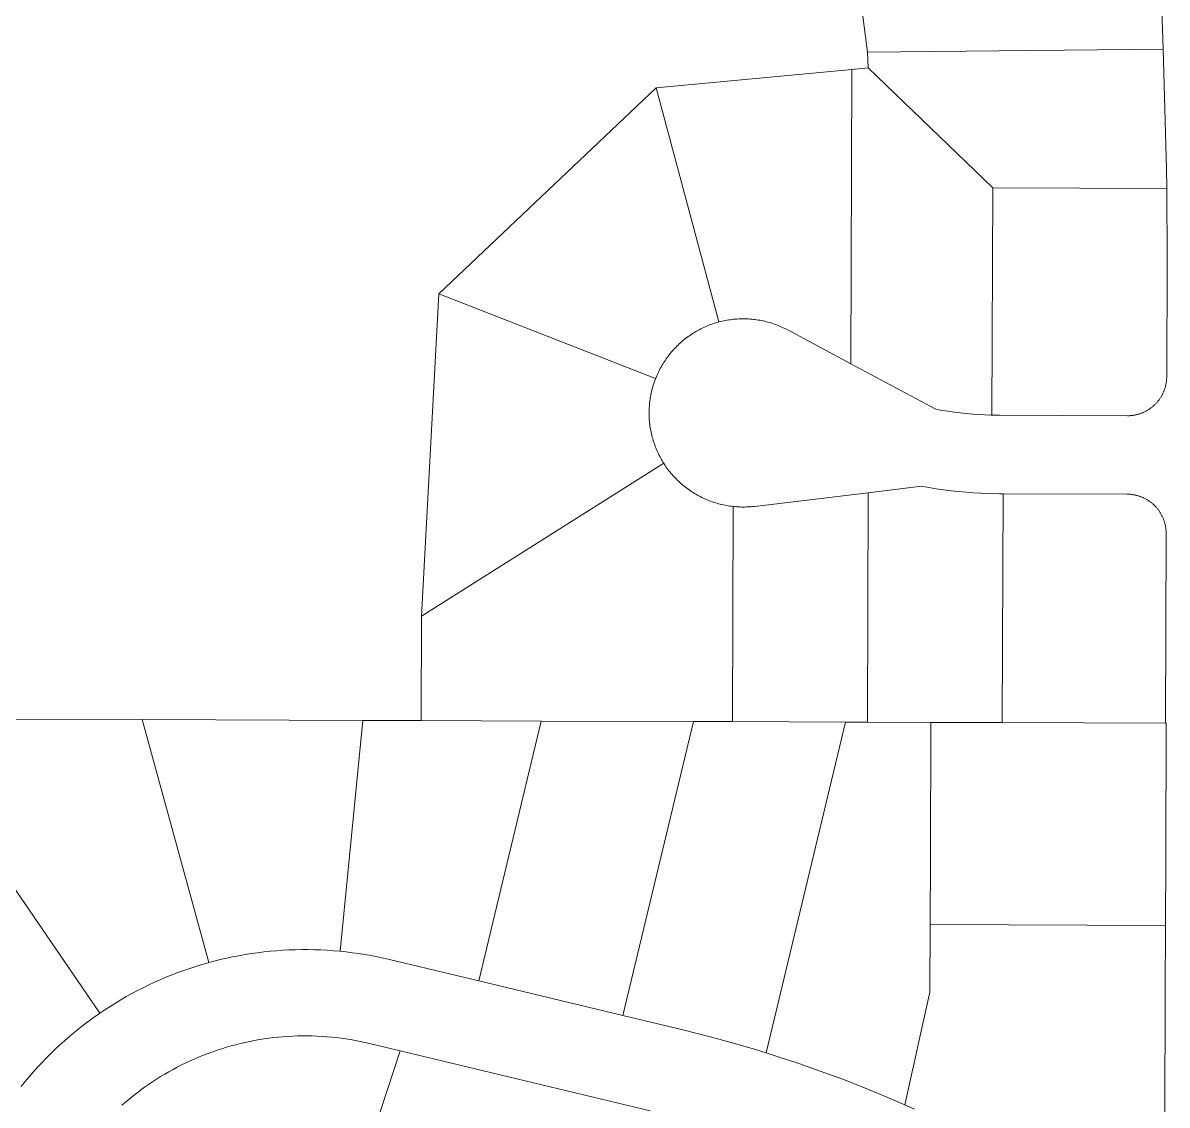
# Model space of a CAD drawing. Header units: feet. Extents: x 865220 to 2774701, y -2240498 to 961524.
# Drawn here: x 2768435 to 2769164, y 958677 to 959366 of the extents above; entities that cross this region are included whole.
import ezdxf

# ---------------------------------------------------------------- set-up
doc = ezdxf.new("R2010")
doc.units = ezdxf.units.FT
doc.header["$LTSCALE"] = 0.015
doc.header["$MEASUREMENT"] = 0
doc.layers.add('Parcels', color=7, linetype='Continuous', lineweight=0)

msp = doc.modelspace()

# ---------------------------------------------------------------- linework, layer by layer
at = {"layer": 'Parcels', "lineweight": 5}
for p, q in [((2768963.79, 959422.97), (2768973.52, 959347.72)), ((2769161.84, 959349.62), (2769161.11, 959374.78)), ((2769161.84, 959349.62), (2768973.52, 959347.72)), ((2768973.52, 959347.72), (2768973.81, 959337.72)), ((2769161.84, 959349.62), (2769161.84, 959349.62)), ((2769164.07, 959273.41), (2769161.84, 959349.62)), ((2768963.5, 959336.75), (2768973.81, 959337.72)), ((2768973.81, 959337.72), (2769053.23, 959261.25)), ((2769053.23, 959261.25), (2768973.81, 959337.72)), ((2768963.5, 959336.75), (2768838.87, 959325.04)), ((2768962.86, 959149.13), (2768963.5, 959336.75)), ((2768838.87, 959325.04), (2768700.41, 959193.59)), ((2768838.87, 959325.04), (2768878.81, 959175.72)), ((2769164.14, 959260.87), (2769164.07, 959273.41)), ((2769053.23, 959261.25), (2769052.73, 959116.33)), ((2769053.23, 959261.25), (2769164.14, 959260.87)), ((2769053.23, 959261.25), (2769053.23, 959261.25)), ((2769164.38, 959214.99), (2769164.14, 959260.87)), ((2769164.14, 959260.87), (2769164.14, 959260.87)), ((2769164.12, 959140.88), (2769164.38, 959214.99)), ((2768689.4, 958988.17), (2768700.41, 959193.59)), ((2768700.41, 959193.59), (2768838.44, 959139.61)), ((2768882, 959176.48), (2768883.02, 959176.68)), ((2768883.02, 959176.68), (2768884.05, 959176.87)), ((2768884.05, 959176.87), (2768885.09, 959177.04)), ((2768885.09, 959177.04), (2768886.12, 959177.19)), ((2768886.12, 959177.19), (2768887.16, 959177.33)), ((2768887.16, 959177.33), (2768888.2, 959177.44)), ((2768888.2, 959177.44), (2768889.24, 959177.54)), ((2768889.24, 959177.54), (2768890.29, 959177.62)), ((2768890.29, 959177.62), (2768891.33, 959177.68)), ((2768891.33, 959177.68), (2768892.38, 959177.72)), ((2768892.38, 959177.72), (2768893.43, 959177.75)), ((2768893.43, 959177.75), (2768894.47, 959177.76)), ((2768894.47, 959177.76), (2768895.52, 959177.74)), ((2768895.52, 959177.74), (2768896.57, 959177.71)), ((2768896.57, 959177.71), (2768897.61, 959177.66)), ((2768897.61, 959177.66), (2768898.66, 959177.6)), ((2768898.66, 959177.6), (2768899.7, 959177.51)), ((2768899.7, 959177.51), (2768900.74, 959177.41)), ((2768900.74, 959177.41), (2768901.78, 959177.29)), ((2768901.78, 959177.29), (2768902.82, 959177.15)), ((2768902.82, 959177.15), (2768903.86, 959176.99)), ((2768903.86, 959176.99), (2768904.89, 959176.82)), ((2768904.89, 959176.82), (2768905.92, 959176.62)), ((2768863.55, 959169.27), (2768864.45, 959169.8)), ((2768864.45, 959169.8), (2768865.37, 959170.31)), ((2768865.37, 959170.31), (2768866.29, 959170.81)), ((2768866.29, 959170.81), (2768867.22, 959171.29)), ((2768867.22, 959171.29), (2768868.16, 959171.76)), ((2768868.16, 959171.76), (2768869.1, 959172.2)), ((2768869.1, 959172.2), (2768870.06, 959172.63)), ((2768870.06, 959172.63), (2768871.02, 959173.05)), ((2768871.02, 959173.05), (2768871.99, 959173.45)), ((2768871.99, 959173.45), (2768872.96, 959173.83)), ((2768872.96, 959173.83), (2768873.94, 959174.19)), ((2768873.94, 959174.19), (2768874.93, 959174.54)), ((2768874.93, 959174.54), (2768875.93, 959174.87)), ((2768875.93, 959174.87), (2768876.93, 959175.18)), ((2768876.93, 959175.18), (2768877.93, 959175.48)), ((2768877.93, 959175.48), (2768878.81, 959175.72)), ((2768878.81, 959175.72), (2768878.94, 959175.75)), ((2768878.81, 959175.72), (2768878.81, 959175.72)), ((2768878.94, 959175.75), (2768879.95, 959176.01)), ((2768879.95, 959176.01), (2768880.97, 959176.25)), ((2768880.97, 959176.25), (2768882, 959176.48)), ((2768905.92, 959176.62), (2768906.94, 959176.41)), ((2768906.94, 959176.41), (2768907.96, 959176.18)), ((2768907.96, 959176.18), (2768908.98, 959175.93)), ((2768908.98, 959175.93), (2768909.99, 959175.67)), ((2768909.99, 959175.67), (2768911, 959175.39)), ((2768911, 959175.39), (2768912.01, 959175.09)), ((2768912.01, 959175.09), (2768913, 959174.77)), ((2768913, 959174.77), (2768914, 959174.43)), ((2768914, 959174.43), (2768914.98, 959174.08)), ((2768914.98, 959174.08), (2768915.96, 959173.71)), ((2768915.96, 959173.71), (2768916.93, 959173.33)), ((2768916.93, 959173.33), (2768917.9, 959172.92)), ((2768917.9, 959172.92), (2768918.86, 959172.5)), ((2768918.86, 959172.5), (2768919.81, 959172.07)), ((2768919.81, 959172.07), (2768920.76, 959171.61)), ((2768920.76, 959171.61), (2768921.69, 959171.14)), ((2768921.69, 959171.14), (2768922.62, 959170.66)), ((2768922.62, 959170.66), (2768962.86, 959149.13)), ((2768853.51, 959161.75), (2768854.29, 959162.45)), ((2768854.29, 959162.45), (2768855.07, 959163.15)), ((2768855.07, 959163.15), (2768855.87, 959163.82)), ((2768855.87, 959163.82), (2768856.68, 959164.49)), ((2768856.68, 959164.49), (2768857.5, 959165.14)), ((2768857.5, 959165.14), (2768858.34, 959165.77)), ((2768858.34, 959165.77), (2768859.18, 959166.39)), ((2768859.18, 959166.39), (2768860.03, 959167)), ((2768860.03, 959167), (2768860.9, 959167.59)), ((2768860.9, 959167.59), (2768861.77, 959168.16)), ((2768861.77, 959168.16), (2768862.66, 959168.73)), ((2768862.66, 959168.73), (2768863.55, 959169.27)), ((2768846.5, 959154), (2768847.14, 959154.82)), ((2768847.14, 959154.82), (2768847.79, 959155.64)), ((2768847.79, 959155.64), (2768848.46, 959156.45)), ((2768848.46, 959156.45), (2768849.14, 959157.24)), ((2768849.14, 959157.24), (2768849.84, 959158.03)), ((2768849.84, 959158.03), (2768850.55, 959158.8)), ((2768850.55, 959158.8), (2768851.27, 959159.55)), ((2768851.27, 959159.55), (2768852, 959160.3)), ((2768852, 959160.3), (2768852.75, 959161.03)), ((2768852.75, 959161.03), (2768853.51, 959161.75)), ((2768841.92, 959146.99), (2768842.44, 959147.9)), ((2768842.44, 959147.9), (2768842.97, 959148.8)), ((2768842.97, 959148.8), (2768843.52, 959149.69)), ((2768843.52, 959149.69), (2768844.08, 959150.57)), ((2768844.08, 959150.57), (2768844.67, 959151.44)), ((2768844.67, 959151.44), (2768845.26, 959152.31)), ((2768845.26, 959152.31), (2768845.87, 959153.16)), ((2768845.87, 959153.16), (2768846.5, 959154)), ((2768962.86, 959149.13), (2769017.09, 959120.1)), ((2768962.86, 959149.13), (2768962.86, 959149.13)), ((2768838.44, 959139.61), (2768838.75, 959140.39)), ((2768838.75, 959140.39), (2768839.15, 959141.35)), ((2768839.15, 959141.35), (2768839.57, 959142.31)), ((2768839.57, 959142.31), (2768840.01, 959143.26)), ((2768840.01, 959143.26), (2768840.46, 959144.21)), ((2768840.46, 959144.21), (2768840.93, 959145.14)), ((2768840.93, 959145.14), (2768841.42, 959146.07)), ((2768841.42, 959146.07), (2768841.92, 959146.99)), ((2769164.11, 959140.01), (2769164.12, 959140.44)), ((2769164.12, 959140.44), (2769164.12, 959140.88)), ((2768836.14, 959132.43), (2768836.4, 959133.45)), ((2768836.4, 959133.45), (2768836.69, 959134.45)), ((2768836.69, 959134.45), (2768836.99, 959135.46)), ((2768836.99, 959135.46), (2768837.3, 959136.45)), ((2768837.3, 959136.45), (2768837.64, 959137.45)), ((2768837.64, 959137.45), (2768837.99, 959138.43)), ((2768837.99, 959138.43), (2768838.36, 959139.41)), ((2768838.36, 959139.41), (2768838.44, 959139.61)), ((2768838.44, 959139.61), (2768838.44, 959139.61)), ((2769162.74, 959132.75), (2769162.87, 959133.16)), ((2769162.87, 959133.16), (2769163.01, 959133.58)), ((2769163.01, 959133.58), (2769163.13, 959133.99)), ((2769163.13, 959133.99), (2769163.25, 959134.41)), ((2769163.25, 959134.41), (2769163.36, 959134.84)), ((2769163.36, 959134.84), (2769163.47, 959135.26)), ((2769163.47, 959135.26), (2769163.56, 959135.68)), ((2769163.56, 959135.68), (2769163.65, 959136.11)), ((2769163.65, 959136.11), (2769163.73, 959136.54)), ((2769163.73, 959136.54), (2769163.8, 959136.97)), ((2769163.8, 959136.97), (2769163.87, 959137.4)), ((2769163.87, 959137.4), (2769163.93, 959137.83)), ((2769163.93, 959137.83), (2769163.98, 959138.27)), ((2769163.98, 959138.27), (2769164.02, 959138.7)), ((2769164.02, 959138.7), (2769164.06, 959139.14)), ((2769164.06, 959139.14), (2769164.09, 959139.57)), ((2769164.09, 959139.57), (2769164.11, 959140.01)), ((2768834.79, 959125.23), (2768834.92, 959126.27)), ((2768834.92, 959126.27), (2768835.08, 959127.31)), ((2768835.08, 959127.31), (2768835.26, 959128.34)), ((2768835.26, 959128.34), (2768835.45, 959129.37)), ((2768835.45, 959129.37), (2768835.66, 959130.39)), ((2768835.66, 959130.39), (2768835.89, 959131.41)), ((2768835.89, 959131.41), (2768836.14, 959132.43)), ((2769158.77, 959125.51), (2769159.04, 959125.85)), ((2769159.04, 959125.85), (2769159.3, 959126.2)), ((2769159.3, 959126.2), (2769159.56, 959126.56)), ((2769159.56, 959126.56), (2769159.8, 959126.92)), ((2769159.8, 959126.92), (2769160.05, 959127.28)), ((2769160.05, 959127.28), (2769160.28, 959127.65)), ((2769160.28, 959127.65), (2769160.51, 959128.02)), ((2769160.51, 959128.02), (2769160.73, 959128.39)), ((2769160.73, 959128.39), (2769160.95, 959128.77)), ((2769160.95, 959128.77), (2769161.16, 959129.15)), ((2769161.16, 959129.15), (2769161.36, 959129.54)), ((2769161.36, 959129.54), (2769161.56, 959129.93)), ((2769161.56, 959129.93), (2769161.75, 959130.32)), ((2769161.75, 959130.32), (2769161.93, 959130.72)), ((2769161.93, 959130.72), (2769162.1, 959131.12)), ((2769162.1, 959131.12), (2769162.27, 959131.52)), ((2769162.27, 959131.52), (2769162.43, 959131.93)), ((2769162.43, 959131.93), (2769162.59, 959132.34)), ((2769162.59, 959132.34), (2769162.74, 959132.75)), ((2768834.32, 959117.92), (2768834.33, 959118.97)), ((2768834.33, 959118.97), (2768834.36, 959120.02)), ((2768834.36, 959120.02), (2768834.41, 959121.06)), ((2768834.41, 959121.06), (2768834.48, 959122.11)), ((2768834.48, 959122.11), (2768834.56, 959123.15)), ((2768834.56, 959123.15), (2768834.66, 959124.19)), ((2768834.66, 959124.19), (2768834.79, 959125.23)), ((2769017.09, 959120.1), (2769020.93, 959119.41)), ((2769020.93, 959119.41), (2769024.79, 959118.79)), ((2769024.79, 959118.79), (2769028.65, 959118.24)), ((2769149.61, 959118.27), (2769150.01, 959118.46)), ((2769150.01, 959118.46), (2769150.4, 959118.65)), ((2769150.4, 959118.65), (2769150.79, 959118.85)), ((2769150.79, 959118.85), (2769151.17, 959119.06)), ((2769151.17, 959119.06), (2769151.55, 959119.28)), ((2769151.55, 959119.28), (2769151.93, 959119.5)), ((2769151.93, 959119.5), (2769152.3, 959119.72)), ((2769152.3, 959119.72), (2769152.67, 959119.96)), ((2769152.67, 959119.96), (2769153.04, 959120.19)), ((2769153.04, 959120.19), (2769153.4, 959120.44)), ((2769153.4, 959120.44), (2769153.75, 959120.69)), ((2769153.75, 959120.69), (2769154.1, 959120.95)), ((2769154.1, 959120.95), (2769154.45, 959121.22)), ((2769154.45, 959121.22), (2769154.79, 959121.49)), ((2769154.79, 959121.49), (2769155.13, 959121.76)), ((2769155.13, 959121.76), (2769155.46, 959122.04)), ((2769155.46, 959122.04), (2769155.79, 959122.33)), ((2769155.79, 959122.33), (2769156.11, 959122.63)), ((2769156.11, 959122.63), (2769156.43, 959122.93)), ((2769156.43, 959122.93), (2769156.74, 959123.23)), ((2769156.74, 959123.23), (2769157.05, 959123.54)), ((2769157.05, 959123.54), (2769157.35, 959123.86)), ((2769157.35, 959123.86), (2769157.65, 959124.18)), ((2769157.65, 959124.18), (2769157.94, 959124.5)), ((2769157.94, 959124.5), (2769158.22, 959124.83)), ((2769158.22, 959124.83), (2769158.5, 959125.17)), ((2769158.5, 959125.17), (2769158.77, 959125.51)), ((2768834.32, 959116.88), (2768834.32, 959117.92)), ((2768834.35, 959115.83), (2768834.32, 959116.88)), ((2768834.39, 959114.78), (2768834.35, 959115.83)), ((2768834.45, 959113.74), (2768834.39, 959114.78)), ((2768834.53, 959112.69), (2768834.45, 959113.74)), ((2768834.63, 959111.65), (2768834.53, 959112.69)), ((2768834.75, 959110.61), (2768834.63, 959111.65)), ((2769028.65, 959118.24), (2769032.52, 959117.75)), ((2769032.52, 959117.75), (2769036.41, 959117.33)), ((2769036.41, 959117.33), (2769040.29, 959116.98)), ((2769040.29, 959116.98), (2769044.19, 959116.7)), ((2769044.19, 959116.7), (2769048.09, 959116.49)), ((2769048.09, 959116.49), (2769051.99, 959116.34)), ((2769051.99, 959116.34), (2769052.73, 959116.33)), ((2769052.73, 959116.33), (2769057.68, 959116.25)), ((2769057.68, 959116.25), (2769139.04, 959115.97)), ((2769139.04, 959115.97), (2769139.48, 959115.97)), ((2769139.48, 959115.97), (2769139.91, 959115.98)), ((2769139.91, 959115.98), (2769140.35, 959116)), ((2769140.35, 959116), (2769140.79, 959116.02)), ((2769140.79, 959116.02), (2769141.22, 959116.06)), ((2769141.22, 959116.06), (2769141.66, 959116.1)), ((2769141.66, 959116.1), (2769142.09, 959116.14)), ((2769142.09, 959116.14), (2769142.52, 959116.2)), ((2769142.52, 959116.2), (2769142.95, 959116.26)), ((2769142.95, 959116.26), (2769143.38, 959116.33)), ((2769143.38, 959116.33), (2769143.81, 959116.41)), ((2769143.81, 959116.41), (2769144.24, 959116.5)), ((2769144.24, 959116.5), (2769144.67, 959116.59)), ((2769144.67, 959116.59), (2769145.09, 959116.69)), ((2769145.09, 959116.69), (2769145.51, 959116.8)), ((2769145.51, 959116.8), (2769145.94, 959116.91)), ((2769145.94, 959116.91), (2769146.35, 959117.04)), ((2769146.35, 959117.04), (2769146.77, 959117.17)), ((2769146.77, 959117.17), (2769147.19, 959117.3)), ((2769147.19, 959117.3), (2769147.6, 959117.45)), ((2769147.6, 959117.45), (2769148.01, 959117.6)), ((2769148.01, 959117.6), (2769148.41, 959117.76)), ((2769148.41, 959117.76), (2769148.82, 959117.92)), ((2769148.82, 959117.92), (2769149.22, 959118.1)), ((2769149.22, 959118.1), (2769149.61, 959118.27)), ((2768834.88, 959109.57), (2768834.75, 959110.61)), ((2768835.03, 959108.54), (2768834.88, 959109.57)), ((2768835.2, 959107.5), (2768835.03, 959108.54)), ((2768835.39, 959106.47), (2768835.2, 959107.5)), ((2768835.6, 959105.45), (2768835.39, 959106.47)), ((2768835.82, 959104.42), (2768835.6, 959105.45)), ((2768836.06, 959103.4), (2768835.82, 959104.42)), ((2768836.32, 959102.39), (2768836.06, 959103.4)), ((2768836.6, 959101.38), (2768836.32, 959102.39)), ((2768836.89, 959100.38), (2768836.6, 959101.38)), ((2768837.21, 959099.38), (2768836.89, 959100.38)), ((2768837.53, 959098.38), (2768837.21, 959099.38)), ((2768837.88, 959097.39), (2768837.53, 959098.38)), ((2768838.25, 959096.41), (2768837.88, 959097.39)), ((2768838.63, 959095.44), (2768838.25, 959096.41)), ((2768839.02, 959094.47), (2768838.63, 959095.44)), ((2768839.44, 959093.51), (2768839.02, 959094.47)), ((2768839.87, 959092.55), (2768839.44, 959093.51)), ((2768840.32, 959091.61), (2768839.87, 959092.55)), ((2768840.78, 959090.67), (2768840.32, 959091.61)), ((2768841.27, 959089.74), (2768840.78, 959090.67)), ((2768841.76, 959088.82), (2768841.27, 959089.74)), ((2768843.61, 959085.7), (2768689.4, 958988.17)), ((2768842.28, 959087.91), (2768841.76, 959088.82)), ((2768842.8, 959087), (2768842.28, 959087.91)), ((2768843.35, 959086.11), (2768842.8, 959087)), ((2768843.61, 959085.7), (2768843.35, 959086.11)), ((2768843.91, 959085.22), (2768843.61, 959085.7)), ((2768844.48, 959084.35), (2768843.91, 959085.22)), ((2768845.08, 959083.48), (2768844.48, 959084.35)), ((2768845.68, 959082.63), (2768845.08, 959083.48)), ((2768846.3, 959081.79), (2768845.68, 959082.63)), ((2768846.94, 959080.95), (2768846.3, 959081.79)), ((2768847.59, 959080.13), (2768846.94, 959080.95)), ((2768848.25, 959079.32), (2768847.59, 959080.13)), ((2768848.93, 959078.52), (2768848.25, 959079.32)), ((2768849.62, 959077.74), (2768848.93, 959078.52)), ((2768850.33, 959076.96), (2768849.62, 959077.74)), ((2768851.04, 959076.2), (2768850.33, 959076.96)), ((2768851.78, 959075.45), (2768851.04, 959076.2)), ((2768852.52, 959074.72), (2768851.78, 959075.45)), ((2768853.28, 959074), (2768852.52, 959074.72)), ((2768854.05, 959073.29), (2768853.28, 959074)), ((2768854.83, 959072.59), (2768854.05, 959073.29)), ((2768855.63, 959071.91), (2768854.83, 959072.59)), ((2768856.43, 959071.24), (2768855.63, 959071.91)), ((2768857.25, 959070.59), (2768856.43, 959071.24)), ((2768858.08, 959069.95), (2768857.25, 959070.59)), ((2768858.92, 959069.32), (2768858.08, 959069.95)), ((2768859.77, 959068.71), (2768858.92, 959069.32)), ((2768860.63, 959068.12), (2768859.77, 959068.71)), ((2768861.5, 959067.54), (2768860.63, 959068.12)), ((2768862.38, 959066.97), (2768861.5, 959067.54)), ((2769007.85, 959070.97), (2768973.89, 959066.89)), ((2769012.55, 959070.13), (2769007.85, 959070.97)), ((2769017.26, 959069.37), (2769012.55, 959070.13)), ((2769021.99, 959068.69), (2769017.26, 959069.37)), ((2769026.73, 959068.09), (2769021.99, 959068.69)), ((2769031.48, 959067.58), (2769026.73, 959068.09)), ((2769036.24, 959067.15), (2769031.48, 959067.58)), ((2768863.27, 959066.42), (2768862.38, 959066.97)), ((2768864.18, 959065.89), (2768863.27, 959066.42)), ((2768865.09, 959065.37), (2768864.18, 959065.89)), ((2768866, 959064.87), (2768865.09, 959065.37)), ((2768866.93, 959064.38), (2768866, 959064.87)), ((2768867.87, 959063.91), (2768866.93, 959064.38)), ((2768868.81, 959063.46), (2768867.87, 959063.91)), ((2768869.76, 959063.02), (2768868.81, 959063.46)), ((2768870.72, 959062.6), (2768869.76, 959063.02)), ((2768871.69, 959062.2), (2768870.72, 959062.6)), ((2768872.66, 959061.81), (2768871.69, 959062.2)), ((2768873.64, 959061.44), (2768872.66, 959061.81)), ((2768874.63, 959061.09), (2768873.64, 959061.44)), ((2768875.62, 959060.76), (2768874.63, 959061.09)), ((2768876.62, 959060.44), (2768875.62, 959060.76)), ((2768877.62, 959060.14), (2768876.62, 959060.44)), ((2768878.63, 959059.86), (2768877.62, 959060.14)), ((2768973.89, 959066.89), (2768901.46, 959058.2)), ((2768973.89, 959066.89), (2768973.39, 958920.66)), ((2769041, 959066.81), (2769036.24, 959067.15)), ((2769045.77, 959066.54), (2769041, 959066.81)), ((2769050.55, 959066.37), (2769045.77, 959066.54)), ((2769057.51, 959066.25), (2769050.55, 959066.37)), ((2769059.88, 959066.25), (2769057.51, 959066.25)), ((2769059.38, 958920.37), (2769059.88, 959066.25)), ((2769059.88, 959066.25), (2769059.38, 958920.37)), ((2769059.88, 959066.25), (2769059.88, 959066.25)), ((2769138.87, 959065.97), (2769059.88, 959066.25)), ((2769139.31, 959065.97), (2769138.87, 959065.97)), ((2769139.74, 959065.96), (2769139.31, 959065.97)), ((2769140.18, 959065.94), (2769139.74, 959065.96)), ((2769140.61, 959065.91), (2769140.18, 959065.94)), ((2769141.05, 959065.87), (2769140.61, 959065.91)), ((2769141.48, 959065.83), (2769141.05, 959065.87)), ((2769141.92, 959065.78), (2769141.48, 959065.83)), ((2769142.35, 959065.72), (2769141.92, 959065.78)), ((2769142.78, 959065.65), (2769142.35, 959065.72)), ((2769143.21, 959065.58), (2769142.78, 959065.65)), ((2769143.64, 959065.5), (2769143.21, 959065.58)), ((2769144.07, 959065.41), (2769143.64, 959065.5)), ((2769144.49, 959065.31), (2769144.07, 959065.41)), ((2769144.92, 959065.21), (2769144.49, 959065.31)), ((2769145.34, 959065.1), (2769144.92, 959065.21)), ((2769145.76, 959064.98), (2769145.34, 959065.1)), ((2769146.18, 959064.86), (2769145.76, 959064.98)), ((2769146.59, 959064.72), (2769146.18, 959064.86)), ((2769147, 959064.58), (2769146.59, 959064.72)), ((2769147.42, 959064.44), (2769147, 959064.58)), ((2769147.82, 959064.28), (2769147.42, 959064.44)), ((2769148.23, 959064.12), (2769147.82, 959064.28)), ((2769148.63, 959063.95), (2769148.23, 959064.12)), ((2769149.03, 959063.78), (2769148.63, 959063.95)), ((2769149.43, 959063.6), (2769149.03, 959063.78)), ((2769149.82, 959063.41), (2769149.43, 959063.6)), ((2769150.21, 959063.21), (2769149.82, 959063.41)), ((2769150.6, 959063.01), (2769150.21, 959063.21)), ((2769150.98, 959062.8), (2769150.6, 959063.01)), ((2769151.36, 959062.58), (2769150.98, 959062.8)), ((2769151.73, 959062.36), (2769151.36, 959062.58)), ((2769152.1, 959062.13), (2769151.73, 959062.36)), ((2769152.47, 959061.89), (2769152.1, 959062.13)), ((2769152.83, 959061.65), (2769152.47, 959061.89)), ((2769153.19, 959061.4), (2769152.83, 959061.65)), ((2769153.55, 959061.15), (2769153.19, 959061.4)), ((2769153.9, 959060.89), (2769153.55, 959061.15)), ((2769154.24, 959060.62), (2769153.9, 959060.89)), ((2769154.58, 959060.35), (2769154.24, 959060.62)), ((2769154.92, 959060.07), (2769154.58, 959060.35)), ((2769155.25, 959059.79), (2769154.92, 959060.07)), ((2768879.64, 959059.59), (2768878.63, 959059.86)), ((2768880.66, 959059.34), (2768879.64, 959059.59)), ((2768881.68, 959059.11), (2768880.66, 959059.34)), ((2768882.71, 959058.9), (2768881.68, 959059.11)), ((2768883.74, 959058.71), (2768882.71, 959058.9)), ((2768884.77, 959058.53), (2768883.74, 959058.71)), ((2768885.8, 959058.38), (2768884.77, 959058.53)), ((2768886.84, 959058.24), (2768885.8, 959058.38)), ((2768887.88, 959058.11), (2768886.84, 959058.24)), ((2768887.88, 959058.11), (2768887.4, 958920.96)), ((2768887.88, 959058.11), (2768887.88, 959058.11)), ((2768888.92, 959058.01), (2768887.88, 959058.11)), ((2768889.97, 959057.93), (2768888.92, 959058.01)), ((2768891.01, 959057.86), (2768889.97, 959057.93)), ((2768892.06, 959057.81), (2768891.01, 959057.86)), ((2768893.1, 959057.78), (2768892.06, 959057.81)), ((2768894.15, 959057.77), (2768893.1, 959057.78)), ((2768895.2, 959057.78), (2768894.15, 959057.77)), ((2768896.24, 959057.8), (2768895.2, 959057.78)), ((2768897.29, 959057.84), (2768896.24, 959057.8)), ((2768898.34, 959057.9), (2768897.29, 959057.84)), ((2768899.38, 959057.98), (2768898.34, 959057.9)), ((2768900.42, 959058.08), (2768899.38, 959057.98)), ((2768901.46, 959058.2), (2768900.42, 959058.08)), ((2769155.58, 959059.5), (2769155.25, 959059.79)), ((2769155.9, 959059.2), (2769155.58, 959059.5)), ((2769156.21, 959058.9), (2769155.9, 959059.2)), ((2769156.52, 959058.59), (2769156.21, 959058.9)), ((2769156.83, 959058.28), (2769156.52, 959058.59)), ((2769157.13, 959057.96), (2769156.83, 959058.28)), ((2769157.42, 959057.64), (2769157.13, 959057.96)), ((2769157.71, 959057.31), (2769157.42, 959057.64)), ((2769157.99, 959056.98), (2769157.71, 959057.31)), ((2769158.27, 959056.64), (2769157.99, 959056.98)), ((2769158.54, 959056.3), (2769158.27, 959056.64)), ((2769158.8, 959055.95), (2769158.54, 959056.3)), ((2769159.06, 959055.6), (2769158.8, 959055.95)), ((2769159.31, 959055.25), (2769159.06, 959055.6)), ((2769159.56, 959054.88), (2769159.31, 959055.25)), ((2769159.8, 959054.52), (2769159.56, 959054.88)), ((2769160.03, 959054.15), (2769159.8, 959054.52)), ((2769160.26, 959053.78), (2769160.03, 959054.15)), ((2769160.48, 959053.4), (2769160.26, 959053.78)), ((2769160.69, 959053.02), (2769160.48, 959053.4)), ((2769160.9, 959052.64), (2769160.69, 959053.02)), ((2769161.1, 959052.25), (2769160.9, 959052.64)), ((2769161.29, 959051.86), (2769161.1, 959052.25)), ((2769161.48, 959051.46), (2769161.29, 959051.86)), ((2769161.66, 959051.07), (2769161.48, 959051.46)), ((2769161.83, 959050.67), (2769161.66, 959051.07)), ((2769161.99, 959050.26), (2769161.83, 959050.67)), ((2769162.15, 959049.86), (2769161.99, 959050.26)), ((2769162.3, 959049.45), (2769162.15, 959049.86)), ((2769162.45, 959049.03), (2769162.3, 959049.45)), ((2769162.59, 959048.62), (2769162.45, 959049.03)), ((2769162.72, 959048.2), (2769162.59, 959048.62)), ((2769162.84, 959047.79), (2769162.72, 959048.2)), ((2769162.95, 959047.36), (2769162.84, 959047.79)), ((2769163.06, 959046.94), (2769162.95, 959047.36)), ((2769163.16, 959046.52), (2769163.06, 959046.94)), ((2769163.25, 959046.09), (2769163.16, 959046.52)), ((2769163.34, 959045.66), (2769163.25, 959046.09)), ((2769163.42, 959045.23), (2769163.34, 959045.66)), ((2769163.37, 958920.01), (2769163.78, 959040.89)), ((2769163.49, 959044.8), (2769163.42, 959045.23)), ((2769163.55, 959044.37), (2769163.49, 959044.8)), ((2769163.61, 959043.94), (2769163.55, 959044.37)), ((2769163.65, 959043.51), (2769163.61, 959043.94)), ((2769163.69, 959043.07), (2769163.65, 959043.51)), ((2769163.73, 959042.64), (2769163.69, 959043.07)), ((2769163.75, 959042.2), (2769163.73, 959042.64)), ((2769163.77, 959041.76), (2769163.75, 959042.2)), ((2769163.78, 959041.33), (2769163.77, 959041.76)), ((2769163.78, 959040.89), (2769163.78, 959041.33)), ((2768689.4, 958988.17), (2768689.17, 958921.63)), ((2768689.17, 958921.63), (2768689.4, 958988.17)), ((2768484.44, 958735.19), (2768355.86, 958922.83)), ((2768363.13, 958922.75), (2768511.31, 958922.24)), ((2768511.31, 958922.24), (2768553.86, 958767.4)), ((2768511.31, 958922.24), (2768651.9, 958921.76)), ((2768637.55, 958774.57), (2768651.9, 958921.76)), ((2768651.9, 958921.76), (2768637.55, 958774.57)), ((2768651.9, 958921.76), (2768651.9, 958921.76)), ((2768689.17, 958921.63), (2768651.9, 958921.76)), ((2768765.58, 958921.37), (2768689.17, 958921.63)), ((2768689.17, 958921.63), (2768689.17, 958921.63)), ((2768725.84, 958755.67), (2768765.58, 958921.37)), ((2768765.58, 958921.37), (2768862.57, 958921.04)), ((2768817.63, 958733.66), (2768862.57, 958921.04)), ((2768862.57, 958921.04), (2768862.57, 958921.04)), ((2768862.57, 958921.04), (2768887.4, 958920.96)), ((2768959.55, 958920.71), (2768887.4, 958920.96)), ((2768887.4, 958920.96), (2768887.4, 958920.96)), ((2768908.97, 958709.79), (2768959.55, 958920.71)), ((2768959.55, 958920.71), (2768908.97, 958709.79)), ((2768973.39, 958920.66), (2768959.55, 958920.71)), ((2769013.84, 958920.52), (2768973.39, 958920.66)), ((2768973.39, 958920.66), (2768973.39, 958920.66)), ((2769013.54, 958834.56), (2769013.84, 958920.52)), ((2769059.38, 958920.37), (2769013.84, 958920.52)), ((2769163.37, 958920.01), (2769059.38, 958920.37)), ((2769059.38, 958920.37), (2769059.38, 958920.37)), ((2769163.82, 958920.01), (2769163.37, 958920.01)), ((2769163.37, 958920.01), (2769163.37, 958920.01)), ((2769163.52, 958834.04), (2769163.82, 958920.01)), ((2769013.54, 958834.56), (2769013.39, 958791.56)), ((2769163.37, 958791.04), (2769163.52, 958834.04)), ((2769013.24, 958748.57), (2769013.39, 958791.56)), ((2769013.39, 958791.56), (2769163.37, 958791.04)), ((2769163.22, 958748.05), (2769163.37, 958791.04)), ((2769163.37, 958791.04), (2769163.37, 958791.04)), ((2768609, 958775.58), (2768613.04, 958775.66)), ((2768613.04, 958775.66), (2768617.07, 958775.66)), ((2768617.07, 958775.66), (2768621.1, 958775.59)), ((2768557.17, 958768.29), (2768561.09, 958769.26)), ((2768561.09, 958769.26), (2768565.02, 958770.17)), ((2768565.02, 958770.17), (2768568.97, 958771.01)), ((2768568.97, 958771.01), (2768572.93, 958771.78)), ((2768572.93, 958771.78), (2768576.9, 958772.48)), ((2768576.9, 958772.48), (2768580.88, 958773.12)), ((2768580.88, 958773.12), (2768584.88, 958773.68)), ((2768584.88, 958773.68), (2768588.88, 958774.17)), ((2768588.88, 958774.17), (2768592.9, 958774.59)), ((2768592.9, 958774.59), (2768596.92, 958774.95)), ((2768596.92, 958774.95), (2768600.94, 958775.23)), ((2768600.94, 958775.23), (2768604.97, 958775.44)), ((2768604.97, 958775.44), (2768609, 958775.58)), ((2768621.1, 958775.59), (2768625.14, 958775.45)), ((2768625.14, 958775.45), (2768629.17, 958775.24)), ((2768629.17, 958775.24), (2768633.19, 958774.96)), ((2768633.19, 958774.96), (2768637.21, 958774.61)), ((2768637.21, 958774.61), (2768637.55, 958774.57)), ((2768637.55, 958774.57), (2768641.22, 958774.19)), ((2768641.22, 958774.19), (2768645.23, 958773.7)), ((2768645.23, 958773.7), (2768649.22, 958773.14)), ((2768649.22, 958773.14), (2768653.21, 958772.51)), ((2768653.21, 958772.51), (2768657.18, 958771.81)), ((2768657.18, 958771.81), (2768661.14, 958771.04)), ((2768661.14, 958771.04), (2768665.09, 958770.2)), ((2768665.09, 958770.2), (2768669.02, 958769.29)), ((2768669.02, 958769.29), (2768725.84, 958755.67)), ((2768534.1, 958761), (2768537.89, 958762.38)), ((2768537.89, 958762.38), (2768541.7, 958763.7)), ((2768541.7, 958763.7), (2768545.54, 958764.95)), ((2768545.54, 958764.95), (2768549.4, 958766.13)), ((2768549.4, 958766.13), (2768553.28, 958767.24)), ((2768553.28, 958767.24), (2768553.86, 958767.4)), ((2768553.86, 958767.4), (2768557.17, 958768.29)), ((2768515.54, 958753.12), (2768519.19, 958754.82)), ((2768519.19, 958754.82), (2768522.88, 958756.47)), ((2768522.88, 958756.47), (2768526.59, 958758.04)), ((2768526.59, 958758.04), (2768530.33, 958759.56)), ((2768530.33, 958759.56), (2768534.1, 958761)), ((2768725.84, 958755.67), (2768817.63, 958733.66)), ((2768501.23, 958745.66), (2768504.75, 958747.62)), ((2768504.75, 958747.62), (2768508.32, 958749.52)), ((2768508.32, 958749.52), (2768511.91, 958751.35)), ((2768511.91, 958751.35), (2768515.54, 958753.12)), ((2769013.24, 958748.57), (2768997.31, 958676.64)), ((2769162.95, 958669.73), (2769163.22, 958748.05)), ((2768487.47, 958737.23), (2768490.85, 958739.43)), ((2768490.85, 958739.43), (2768494.27, 958741.57)), ((2768494.27, 958741.57), (2768497.73, 958743.65)), ((2768497.73, 958743.65), (2768501.23, 958745.66)), ((2768477.56, 958730.29), (2768480.82, 958732.66)), ((2768480.82, 958732.66), (2768484.13, 958734.97)), ((2768484.13, 958734.97), (2768484.44, 958735.19)), ((2768484.44, 958735.19), (2768487.47, 958737.23)), ((2768817.63, 958733.66), (2768855.06, 958724.68)), ((2768468.02, 958722.83), (2768471.16, 958725.37)), ((2768471.16, 958725.37), (2768474.34, 958727.86)), ((2768474.34, 958727.86), (2768477.56, 958730.29)), ((2768855.06, 958724.68), (2768874.13, 958719.87)), ((2768458.89, 958714.89), (2768461.89, 958717.59)), ((2768461.89, 958717.59), (2768464.93, 958720.24)), ((2768464.93, 958720.24), (2768468.02, 958722.83)), ((2768582.96, 958717.71), (2768579.94, 958717.12)), ((2768585.99, 958718.25), (2768582.96, 958717.71)), ((2768589.03, 958718.73), (2768585.99, 958718.25)), ((2768592.07, 958719.16), (2768589.03, 958718.73)), ((2768595.12, 958719.53), (2768592.07, 958719.16)), ((2768598.18, 958719.86), (2768595.12, 958719.53)), ((2768601.25, 958720.12), (2768598.18, 958719.86)), ((2768604.31, 958720.34), (2768601.25, 958720.12)), ((2768607.38, 958720.5), (2768604.31, 958720.34)), ((2768610.46, 958720.61), (2768607.38, 958720.5)), ((2768613.53, 958720.66), (2768610.46, 958720.61)), ((2768616.61, 958720.66), (2768613.53, 958720.66)), ((2768619.68, 958720.61), (2768616.61, 958720.66)), ((2768622.75, 958720.51), (2768619.68, 958720.61)), ((2768625.82, 958720.35), (2768622.75, 958720.51)), ((2768628.89, 958720.13), (2768625.82, 958720.35)), ((2768631.95, 958719.86), (2768628.89, 958720.13)), ((2768635.01, 958719.54), (2768631.95, 958719.86)), ((2768638.06, 958719.17), (2768635.01, 958719.54)), ((2768641.11, 958718.74), (2768638.06, 958719.17)), ((2768644.15, 958718.26), (2768641.11, 958718.74)), ((2768647.18, 958717.73), (2768644.15, 958718.26)), ((2768650.19, 958717.14), (2768647.18, 958717.73)), ((2768874.13, 958719.87), (2768888.14, 958716.03)), ((2768453.04, 958709.33), (2768455.94, 958712.14)), ((2768455.94, 958712.14), (2768458.89, 958714.89)), ((2768556.26, 958710.55), (2768553.37, 958709.5)), ((2768559.17, 958711.55), (2768556.26, 958710.55)), ((2768562.09, 958712.5), (2768559.17, 958711.55)), ((2768565.03, 958713.4), (2768562.09, 958712.5)), ((2768567.99, 958714.25), (2768565.03, 958713.4)), ((2768570.96, 958715.05), (2768567.99, 958714.25)), ((2768573.94, 958715.79), (2768570.96, 958715.05)), ((2768576.94, 958716.48), (2768573.94, 958715.79)), ((2768579.94, 958717.12), (2768576.94, 958716.48)), ((2768675.7, 958711.14), (2768647.14, 958623.67)), ((2768653.2, 958716.51), (2768650.19, 958717.14)), ((2768656.2, 958715.81), (2768653.2, 958716.51)), ((2768675.7, 958711.14), (2768656.2, 958715.81)), ((2768675.7, 958711.14), (2768675.7, 958711.14)), ((2768834.92, 958672.96), (2768675.7, 958711.14)), ((2768888.14, 958716.03), (2768902.07, 958711.94)), ((2768902.07, 958711.94), (2768908.97, 958709.79)), ((2768444.63, 958700.62), (2768447.39, 958703.58)), ((2768447.39, 958703.58), (2768450.19, 958706.48)), ((2768450.19, 958706.48), (2768453.04, 958709.33)), ((2768539.23, 958703.49), (2768536.46, 958702.14)), ((2768542.01, 958704.79), (2768539.23, 958703.49)), ((2768544.82, 958706.04), (2768542.01, 958704.79)), ((2768547.65, 958707.24), (2768544.82, 958706.04)), ((2768550.5, 958708.39), (2768547.65, 958707.24)), ((2768553.37, 958709.5), (2768550.5, 958708.39)), ((2768908.97, 958709.79), (2768915.93, 958707.62)), ((2768915.93, 958707.62), (2768929.71, 958703.05)), ((2768929.71, 958703.05), (2768943.41, 958698.24)), ((2768439.29, 958694.58), (2768441.94, 958697.62)), ((2768441.94, 958697.62), (2768444.63, 958700.62)), ((2768525.66, 958696.27), (2768523.02, 958694.68)), ((2768528.32, 958697.81), (2768525.66, 958696.27)), ((2768531.01, 958699.3), (2768528.32, 958697.81)), ((2768533.72, 958700.74), (2768531.01, 958699.3)), ((2768536.46, 958702.14), (2768533.72, 958700.74)), ((2768943.41, 958698.24), (2768957.02, 958693.19)), ((2768434.16, 958688.35), (2768436.7, 958691.49)), ((2768436.7, 958691.49), (2768439.29, 958694.58)), ((2768515.29, 958689.66), (2768512.77, 958687.89)), ((2768517.84, 958691.38), (2768515.29, 958689.66)), ((2768520.41, 958693.05), (2768517.84, 958691.38)), ((2768523.02, 958694.68), (2768520.41, 958693.05)), ((2768957.02, 958693.19), (2768970.55, 958687.91)), ((2768505.4, 958682.34), (2768503.02, 958680.41)), ((2768507.83, 958684.23), (2768505.4, 958682.34)), ((2768510.28, 958686.09), (2768507.83, 958684.23)), ((2768512.77, 958687.89), (2768510.28, 958686.09)), ((2768970.55, 958687.91), (2768983.98, 958682.39)), ((2768983.98, 958682.39), (2768997.31, 958676.64)), ((2768500.66, 958678.43), (2768498.34, 958676.41)), ((2768503.02, 958680.41), (2768500.66, 958678.43)), ((2768997.31, 958676.64), (2769003.32, 958674.04))]:
    msp.add_line(p, q, dxfattribs=at)

doc.saveas('drawing.dxf')
